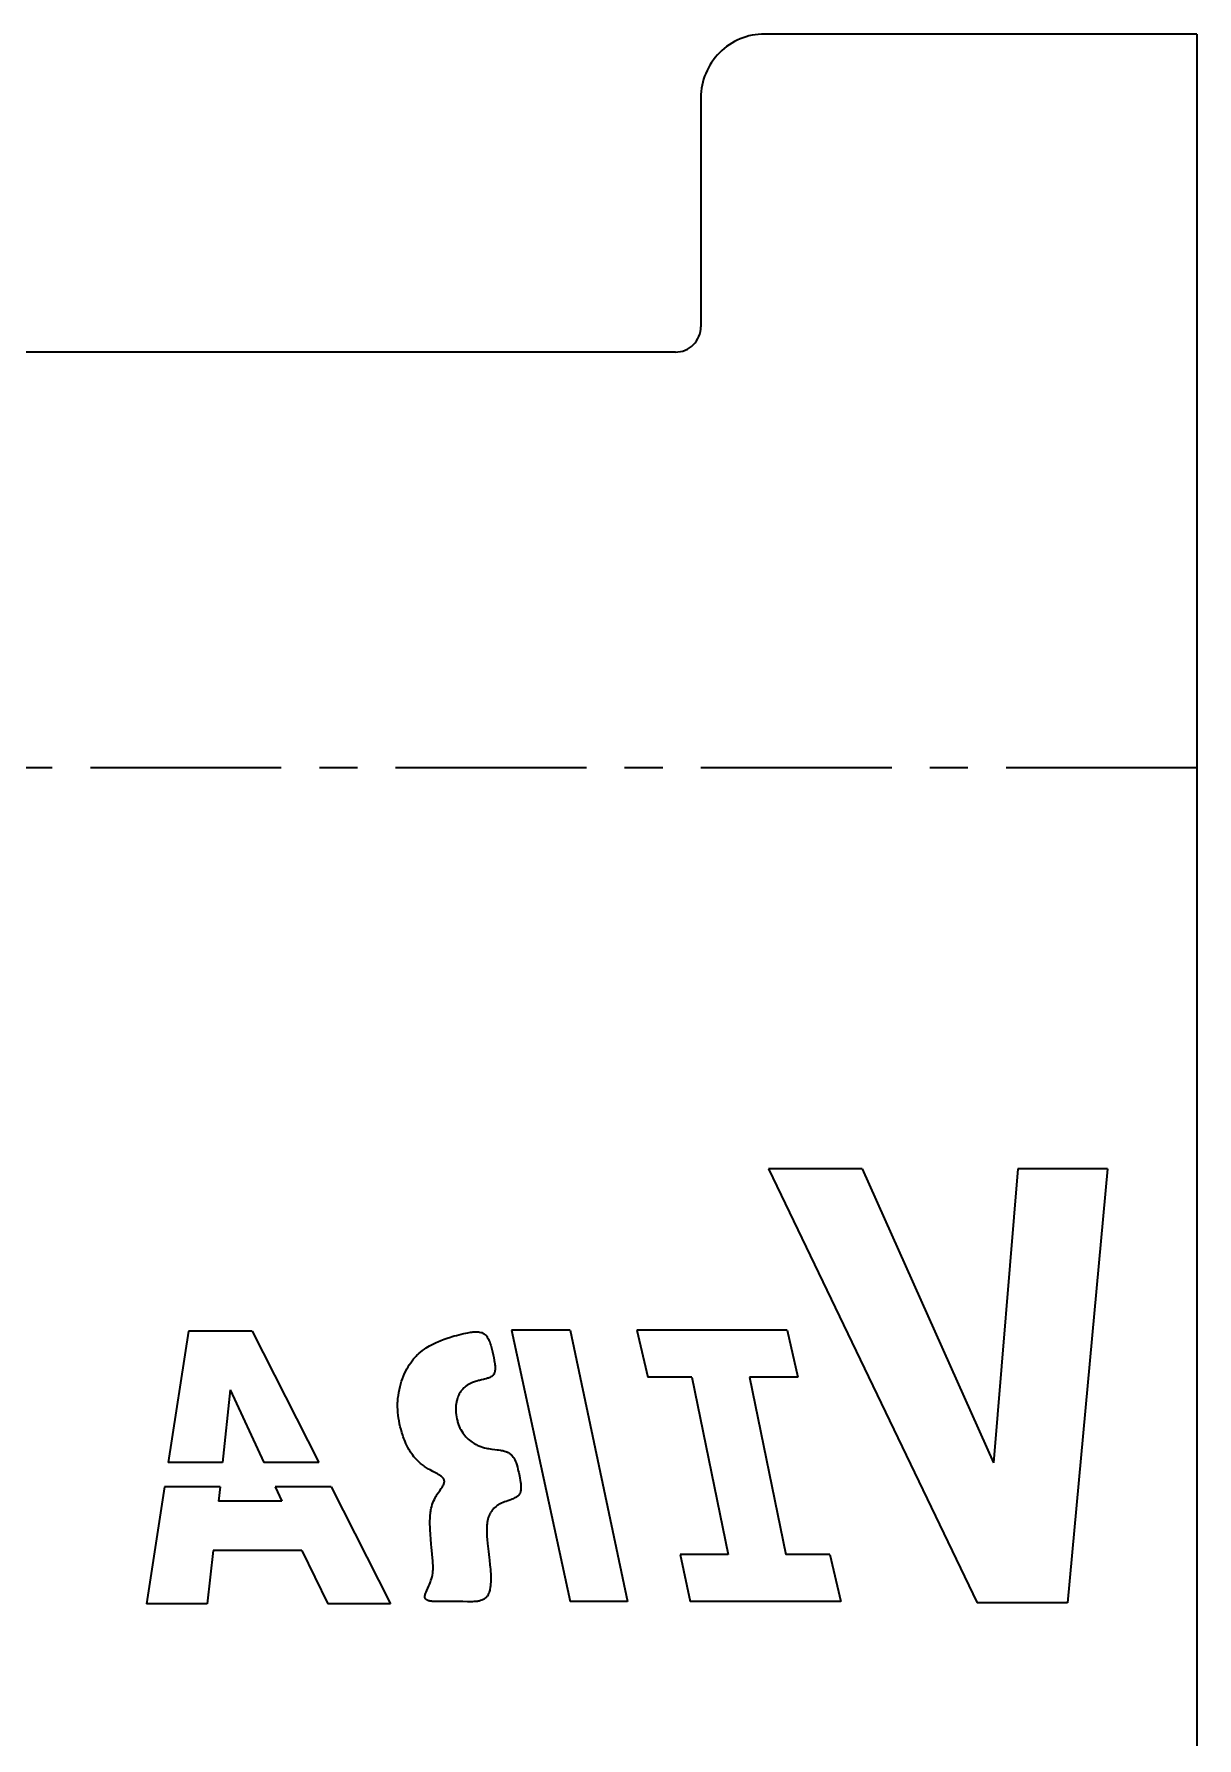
# Model space of a CAD drawing. Extents: x 115 to 519, y -37 to 230.
# Drawn here: x 427.7 to 519.1, y 96.4 to 230.4 of the extents above; entities that cross this region are included whole.
import ezdxf

# ---------------------------------------------------------------- set-up
doc = ezdxf.new("R2010")
doc.units = 0
doc.linetypes.add('AXES', pattern=[24, 15, -3, 3, -3])

msp = doc.modelspace()

# ---------------------------------------------------------------- linework, layer by layer
at = {"color": 7, "lineweight": 35}
for p, q in [((519.088257, 230.382645), (485.088257, 230.382645)), ((519.088257, 230.382645), (519.088257, 182.333603)), ((478.088257, 205.382645), (406.088257, 205.382645)), ((519.088257, 163.091339), (519.088257, 80.269058)), ((485.393433, 141.189499), (501.820435, 107.056686)), ((492.770813, 141.189499), (503.099152, 118.073608)), ((505.017303, 141.189499), (503.099152, 118.073608)), ((512.050415, 141.189499), (508.90271, 107.056686)), ((465.195618, 128.503906), (469.818726, 107.170929)), ((469.818726, 128.503906), (474.306641, 107.170929))]:
    msp.add_line(p, q, dxfattribs=at)
at = {"color": 7, "lineweight": 35, "ltscale": 0.45}
msp.add_line((480.088257, 225.382645), (480.088257, 207.382645), dxfattribs=at)
at = {"color": 7, "lineweight": 35, "ltscale": 0.481057}
msp.add_line((519.088257, 182.333603), (519.088257, 163.091339), dxfattribs=at)
at = {"color": 1, "linetype": 'AXES', "lineweight": 35}
msp.add_line((519.088013, 172.712479), (319.088501, 172.712479), dxfattribs=at)
at = {"color": 7, "lineweight": 35, "ltscale": 0.184435}
msp.add_line((492.770813, 141.189499), (485.393433, 141.189499), dxfattribs=at)
at = {"color": 7, "lineweight": 35, "ltscale": 0.175828}
msp.add_line((512.050415, 141.189499), (505.017303, 141.189499), dxfattribs=at)
at = {"color": 7, "lineweight": 35, "ltscale": 0.261105}
msp.add_line((439.792175, 128.423721), (438.207428, 118.100464), dxfattribs=at)
at = {"color": 7, "lineweight": 35, "ltscale": 0.125262}
msp.add_line((444.802643, 128.423721), (439.792175, 128.423721), dxfattribs=at)
at = {"color": 7, "lineweight": 35, "ltscale": 0.28946}
msp.add_line((444.802643, 128.423721), (450.045746, 118.100464), dxfattribs=at)
at = {"color": 7, "lineweight": 35, "ltscale": 0.115578}
msp.add_line((469.818726, 128.503906), (465.195618, 128.503906), dxfattribs=at)
at = {"color": 7, "lineweight": 35, "ltscale": 0.094695}
for p, q in [((475.044403, 128.503906), (475.90509, 124.815201)), ((490.229523, 110.859634), (491.090271, 107.170929))]:
    msp.add_line(p, q, dxfattribs=at)
at = {"color": 7, "lineweight": 35, "ltscale": 0.295864}
msp.add_line((486.878967, 128.503906), (475.044403, 128.503906), dxfattribs=at)
at = {"color": 7, "lineweight": 35, "ltscale": 0.094523}
for p, q in [((486.878967, 128.503906), (487.708923, 124.815201)), ((482.237366, 110.859634), (478.456451, 110.859634))]:
    msp.add_line(p, q, dxfattribs=at)
at = {"color": 7, "lineweight": 35, "ltscale": 0.086838}
msp.add_line((479.378601, 124.815216), (475.90509, 124.815216), dxfattribs=at)
at = {"color": 7, "lineweight": 35, "ltscale": 0.356134}
for p, q in [((479.378601, 124.815216), (482.237366, 110.859634)), ((483.897278, 124.815216), (486.756042, 110.859634))]:
    msp.add_line(p, q, dxfattribs=at)
at = {"color": 7, "lineweight": 35, "ltscale": 0.095291}
msp.add_line((487.708923, 124.815216), (483.897278, 124.815216), dxfattribs=at)
at = {"color": 7, "lineweight": 35, "ltscale": 0.143599}
msp.add_line((443.081268, 123.812866), (442.47995, 118.100464), dxfattribs=at)
at = {"color": 7, "lineweight": 35, "ltscale": 0.157384}
msp.add_line((443.081268, 123.812866), (445.72702, 118.100464), dxfattribs=at)
at = {"color": 7, "lineweight": 35, "ltscale": 0.106813}
msp.add_line((442.47995, 118.100464), (438.207428, 118.100464), dxfattribs=at)
at = {"color": 7, "lineweight": 35, "ltscale": 0.107968}
msp.add_line((450.045746, 118.100464), (445.72702, 118.100464), dxfattribs=at)
at = {"color": 7, "lineweight": 35, "ltscale": 0.232613}
msp.add_line((437.914948, 116.195313), (436.503113, 106.99852), dxfattribs=at)
at = {"color": 7, "lineweight": 35, "ltscale": 0.109111}
msp.add_line((442.279388, 116.195313), (437.914948, 116.195313), dxfattribs=at)
at = {"color": 7, "lineweight": 35, "ltscale": 0.028736}
msp.add_line((442.279388, 116.195313), (442.159088, 115.0522), dxfattribs=at)
at = {"color": 7, "lineweight": 35, "ltscale": 0.031494}
msp.add_line((446.609406, 116.195313), (447.138855, 115.0522), dxfattribs=at)
at = {"color": 7, "lineweight": 35, "ltscale": 0.110099}
msp.add_line((451.013367, 116.195313), (446.609406, 116.195313), dxfattribs=at)
at = {"color": 7, "lineweight": 35, "ltscale": 0.257875}
msp.add_line((451.013367, 116.195313), (455.684326, 106.99852), dxfattribs=at)
at = {"color": 7, "lineweight": 35, "ltscale": 0.124494}
msp.add_line((447.138855, 115.0522), (442.159088, 115.0522), dxfattribs=at)
at = {"color": 7, "lineweight": 35, "ltscale": 0.105147}
msp.add_line((441.72876, 111.179047), (441.26767, 106.99852), dxfattribs=at)
at = {"color": 7, "lineweight": 35, "ltscale": 0.174445}
msp.add_line((448.706543, 111.179047), (441.72876, 111.179047), dxfattribs=at)
at = {"color": 7, "lineweight": 35, "ltscale": 0.116508}
msp.add_line((448.706543, 111.179047), (450.766083, 106.99852), dxfattribs=at)
at = {"color": 7, "lineweight": 35, "ltscale": 0.094357}
msp.add_line((478.456451, 110.859634), (479.255646, 107.170929), dxfattribs=at)
at = {"color": 7, "lineweight": 35, "ltscale": 0.086837}
msp.add_line((490.229523, 110.859634), (486.756042, 110.859634), dxfattribs=at)
at = {"color": 7, "lineweight": 35, "ltscale": 0.112198}
msp.add_line((474.306641, 107.170929), (469.818726, 107.170929), dxfattribs=at)
at = {"color": 7, "lineweight": 35, "ltscale": 0.295866}
msp.add_line((491.090271, 107.170929), (479.255646, 107.170929), dxfattribs=at)
at = {"color": 7, "lineweight": 35, "ltscale": 0.119114}
msp.add_line((441.26767, 106.99852), (436.503113, 106.99852), dxfattribs=at)
at = {"color": 7, "lineweight": 35, "ltscale": 0.122956}
msp.add_line((455.684326, 106.99852), (450.766083, 106.99852), dxfattribs=at)
at = {"color": 7, "lineweight": 35, "ltscale": 0.177057}
msp.add_line((508.90271, 107.056702), (501.820435, 107.056702), dxfattribs=at)
at = {"color": 7, "lineweight": 35}
for points in [[(463.24939, 112.517151), (463.262054, 112.281113), (463.279968, 112.045776), (463.309906, 111.733154), (463.332611, 111.525375), (463.381836, 111.110733), (463.438965, 110.643906), (463.466583, 110.40976), (463.504913, 110.057068), (463.522003, 109.879959), (463.537231, 109.702301), (463.550232, 109.524048), (463.560516, 109.345184), (463.567566, 109.165741), (463.57074, 108.98584), (463.568298, 108.7677), (463.563965, 108.658798), (463.55719, 108.550201), (463.543884, 108.40625), (463.524841, 108.26387), (463.499023, 108.123947), (463.483215, 108.055267), (463.46521, 107.987625), (463.437561, 107.899445), (463.405212, 107.81398), (463.367706, 107.731842), (463.32312, 107.65155), (463.29834, 107.61319), (463.27179, 107.576141), (463.243561, 107.540497), (463.213593, 107.506378), (463.171082, 107.463318), (463.125763, 107.423172), (463.077881, 107.386169), (463.040466, 107.360565), (463.001892, 107.336853), (462.92804, 107.298096), (462.8508, 107.265366), (462.770508, 107.23819), (462.712646, 107.222198), (462.653564, 107.20842), (462.584503, 107.195114), (462.514221, 107.184174), (462.433502, 107.174271), (462.351898, 107.166718), (462.241089, 107.159607), (462.129883, 107.155365), (462.000885, 107.153183), (461.743439, 107.154572), (461.357117, 107.162628), (460.961426, 107.169876), (460.559174, 107.171814), (460.10675, 107.167267), (459.809662, 107.162537), (459.663452, 107.160706), (459.408691, 107.160446), (459.282745, 107.162735), (459.096558, 107.170914), (458.96051, 107.182297), (458.894196, 107.190262), (458.829315, 107.200089), (458.768738, 107.211533), (458.709686, 107.225418), (458.666107, 107.237885), (458.624084, 107.252213), (458.563446, 107.278397), (458.534119, 107.294342), (458.506958, 107.311905), (458.484558, 107.329147), (458.464233, 107.347794), (458.433777, 107.384033), (458.410522, 107.424515), (458.394653, 107.468781), (458.386017, 107.516327), (458.384186, 107.569275), (458.388977, 107.624664), (458.398773, 107.679062), (458.412842, 107.734528), (458.432312, 107.79628), (458.454987, 107.858368), (458.478607, 107.917023), (458.530701, 108.035492), (458.615295, 108.216431), (458.700897, 108.401398), (458.75061, 108.51506), (458.797668, 108.630173), (458.833069, 108.723831), (458.865906, 108.818314), (458.90976, 108.961014), (458.946838, 109.10527), (458.976868, 109.250854), (458.999878, 109.397552), (459.016052, 109.545135), (459.025848, 109.693359), (459.029236, 109.797424), (459.029968, 109.901627), (459.027954, 110.02066), (459.023315, 110.139648), (459.015686, 110.269714), (459.006042, 110.399551), (458.990845, 110.572235), (458.956146, 110.915894), (458.902985, 111.427765), (458.878693, 111.682816), (458.846527, 112.065643), (458.819977, 112.45018), (458.799652, 112.837479), (458.792358, 113.032227), (458.787506, 113.227539), (458.785858, 113.39183), (458.786957, 113.556015), (458.790039, 113.680191), (458.795441, 113.804092), (458.809174, 113.99501), (458.81958, 114.096298), (458.832336, 114.197235), (458.845642, 114.285446), (458.861053, 114.373322), (458.890381, 114.513565), (458.92572, 114.652634), (458.967224, 114.790222), (459.015045, 114.92601), (459.070496, 115.063004), (459.132263, 115.197479), (459.199921, 115.329269), (459.248291, 115.416122), (459.298798, 115.501678), (459.363678, 115.60556), (459.430725, 115.70752), (459.551025, 115.881683), (459.671875, 116.053391), (459.732971, 116.143539), (459.762115, 116.188705), (459.803192, 116.256531), (459.841431, 116.327164), (459.873535, 116.397537), (459.886841, 116.4328), (459.89801, 116.468002), (459.906891, 116.503174), (459.913239, 116.538239), (459.91748, 116.584763), (459.916626, 116.630783), (459.910461, 116.676056), (459.896118, 116.728928), (459.87439, 116.779907), (459.845795, 116.828751), (459.820404, 116.86377), (459.791931, 116.897598), (459.760345, 116.930588), (459.726288, 116.962494), (459.689636, 116.993744), (459.65097, 117.024078), (459.591553, 117.066864), (459.529236, 117.108185), (459.443085, 117.161285), (459.384277, 117.195663), (459.264679, 117.262802), (459.015259, 117.39798), (458.790771, 117.521835), (458.678925, 117.586288), (458.513031, 117.687042), (458.348724, 117.794647), (458.268311, 117.850815), (458.189209, 117.9086), (458.111633, 117.968063), (458.035706, 118.029175), (457.925201, 118.123932), (457.819061, 118.222351), (457.71756, 118.324326), (457.620758, 118.42984), (457.52182, 118.547073), (457.427887, 118.668304), (457.338654, 118.793411), (457.253906, 118.922165), (457.199799, 119.009903), (457.147491, 119.099075), (457.048126, 119.281265), (456.970459, 119.436554), (456.897156, 119.594452), (456.828125, 119.754486), (456.780212, 119.872574), (456.734436, 119.99144), (456.688446, 120.117188), (456.644684, 120.24353), (456.573364, 120.465561), (456.508514, 120.688721), (456.450134, 120.912537), (456.398346, 121.13681), (456.353241, 121.361588), (456.315002, 121.587143), (456.284698, 121.806992), (456.261566, 122.027496), (456.246124, 122.248489), (456.238953, 122.469757), (456.238586, 122.58046), (456.240417, 122.691177), (456.244476, 122.80188), (456.250763, 122.912582), (456.259644, 123.027924), (456.270874, 123.143356), (456.284637, 123.260941), (456.30072, 123.378555), (456.33905, 123.611313), (456.385559, 123.842468), (456.439911, 124.071335), (456.49646, 124.278702), (456.559631, 124.484314), (456.629578, 124.687805), (456.706299, 124.888641), (456.790039, 125.086334), (456.88089, 125.280365), (456.968811, 125.451172), (457.062836, 125.618362), (457.163116, 125.781509), (457.269714, 125.940216), (457.382629, 126.094009), (457.50177, 126.242447), (457.56488, 126.315903), (457.629517, 126.387772), (457.695648, 126.458023), (457.763275, 126.526627), (457.832367, 126.593567), (457.902893, 126.658829), (458.048126, 126.784302), (458.19873, 126.903168), (458.354462, 127.015594), (458.482544, 127.101089), (458.613556, 127.182831), (458.747314, 127.260986), (458.849274, 127.317398), (458.952576, 127.371979), (459.162598, 127.476044), (459.281799, 127.531464), (459.402069, 127.585068), (459.645264, 127.687164), (459.891113, 127.782852), (460.138824, 127.872116), (460.388306, 127.954315)], [(460.388306, 127.954315), (460.538361, 127.99971), (460.689819, 128.043106), (460.873474, 128.093353), (461.05957, 128.142151), (461.247833, 128.189392), (461.437836, 128.234467), (461.59729, 128.269608), (461.757172, 128.30159), (461.868286, 128.321381), (461.979279, 128.338715), (462.073944, 128.351212), (462.168213, 128.361206), (462.269745, 128.368759), (462.37027, 128.372375), (462.489258, 128.370682), (462.547974, 128.367035), (462.605988, 128.361313), (462.691528, 128.34848), (462.77475, 128.330063), (462.855164, 128.305557), (462.932159, 128.274536), (463.004028, 128.237411), (463.03833, 128.216354), (463.071503, 128.193649), (463.103485, 128.169342), (463.134277, 128.143433), (463.192108, 128.087067), (463.245087, 128.025009), (463.293396, 127.957901), (463.341553, 127.879211), (463.385284, 127.795975), (463.425323, 127.708969), (463.453278, 127.641678), (463.479645, 127.572998), (463.528442, 127.432495), (463.561584, 127.327103), (463.592834, 127.220642), (463.650818, 127.005936), (463.704224, 126.78949), (463.754456, 126.568909), (463.801697, 126.343063), (463.844543, 126.113083), (463.863403, 125.997528), (463.879913, 125.882278), (463.891449, 125.786453), (463.900421, 125.691513), (463.905365, 125.617233), (463.908081, 125.544098), (463.907166, 125.436584), (463.9039, 125.382233), (463.898499, 125.329269), (463.891479, 125.281937), (463.882263, 125.235992), (463.87265, 125.198166), (463.861237, 125.161423), (463.843048, 125.114243), (463.82135, 125.069275), (463.79599, 125.026733), (463.766968, 124.986694), (463.734344, 124.949203), (463.698395, 124.914337), (463.669464, 124.889954), (463.638947, 124.867035), (463.575378, 124.826218), (463.50708, 124.790115), (463.434967, 124.758102), (463.378784, 124.736404), (463.321167, 124.7164), (463.202332, 124.680405), (463.083405, 124.649078), (463.002655, 124.62941), (462.838898, 124.591217), (462.673676, 124.552231), (462.591034, 124.531662), (462.467529, 124.498749), (462.373749, 124.47142), (462.280884, 124.441864), (462.203033, 124.414841), (462.12616, 124.385834), (462.016602, 124.339859), (461.909943, 124.289017), (461.806641, 124.233017), (461.707123, 124.171631), (461.611816, 124.104782), (461.521118, 124.03244), (461.436615, 123.955917), (461.357178, 123.874329), (461.283051, 123.787903), (461.214386, 123.696991), (461.151367, 123.601929), (461.094025, 123.503143), (461.046112, 123.408813), (461.003021, 123.311859), (460.964661, 123.212555), (460.930969, 123.111282), (460.911499, 123.044342), (460.893921, 122.976807), (460.877594, 122.905701), (460.863281, 122.834122), (460.843689, 122.713501), (460.829315, 122.591843), (460.819977, 122.469421), (460.815491, 122.346573), (460.815094, 122.264587), (460.816711, 122.182602), (460.825836, 122.018936), (460.842926, 121.853043), (460.867737, 121.688202), (460.900146, 121.524887), (460.919342, 121.443298), (460.940521, 121.362274), (460.963257, 121.283127), (460.987915, 121.204636), (461.035034, 121.07074), (461.087952, 120.939285), (461.146698, 120.810562), (461.211334, 120.68486), (461.281799, 120.562485), (461.358093, 120.443741), (461.440033, 120.328888), (461.521088, 120.225937), (461.60672, 120.126877), (461.696777, 120.031921), (461.791077, 119.941299), (461.889496, 119.855225), (461.991791, 119.77388), (462.097778, 119.697388), (462.182648, 119.641342), (462.269531, 119.588364), (462.358337, 119.538467), (462.426117, 119.503082), (462.494843, 119.469467), (462.63501, 119.40744), (462.778351, 119.35231), (462.92038, 119.30513), (463.064667, 119.264023), (463.210815, 119.228622), (463.302917, 119.209183), (463.395447, 119.19162), (463.525513, 119.169861), (463.656036, 119.150833), (463.879425, 119.122467), (464.077393, 119.098587), (464.175812, 119.085983), (464.322174, 119.064865), (464.41806, 119.04863), (464.51297, 119.029861), (464.578186, 119.015015), (464.642609, 118.998444), (464.745056, 118.9673), (464.794983, 118.949554), (464.843842, 118.930222), (464.891541, 118.90921), (464.938019, 118.886398), (465.017059, 118.841278), (465.055176, 118.816147), (465.092041, 118.789398), (465.126831, 118.761627), (465.160309, 118.7323), (465.19281, 118.701111), (465.223999, 118.668365), (465.28241, 118.59845), (465.335785, 118.523224), (465.366699, 118.474014), (465.395905, 118.423309), (465.426666, 118.365158), (465.455627, 118.305557), (465.506226, 118.189285), (465.551941, 118.06955), (465.58017, 117.98822), (465.606842, 117.905884), (465.656281, 117.738831), (465.701599, 117.569229), (465.733429, 117.440689), (465.763641, 117.311218), (465.819519, 117.050247), (465.853333, 116.874588), (465.883453, 116.699112), (465.908875, 116.524384), (465.919373, 116.43721), (465.92804, 116.350037), (465.936127, 116.233734), (465.939026, 116.118484), (465.93808, 116.061661), (465.935272, 116.0056), (465.926971, 115.923157), (465.913147, 115.843674), (465.892883, 115.767532), (465.880127, 115.730804), (465.865479, 115.695023), (465.836395, 115.636917), (465.80191, 115.582214), (465.762207, 115.531128), (465.71759, 115.483704), (465.686554, 115.45517), (465.653809, 115.42807), (465.61673, 115.400421), (465.578003, 115.374313), (465.525635, 115.342575), (465.47113, 115.312958), (465.409729, 115.282852), (465.346497, 115.254578), (465.254089, 115.216965), (465.191162, 115.193146), (465.062988, 115.1474), (464.916412, 115.097061), (464.768799, 115.045578), (464.657562, 115.004684), (464.547272, 114.961121), (464.421112, 114.906235), (464.298096, 114.845856), (464.235931, 114.812164), (464.174988, 114.776703), (464.119507, 114.742065), (464.065277, 114.705795), (463.978333, 114.641891), (463.895538, 114.573303), (463.817261, 114.500046), (463.743805, 114.422211), (463.675415, 114.339981), (463.613739, 114.255676), (463.557251, 114.167725), (463.505981, 114.076447), (463.459869, 113.982193), (463.418915, 113.885315), (463.395844, 113.823593), (463.374664, 113.761078), (463.33786, 113.634018), (463.308014, 113.504807), (463.284637, 113.374054), (463.272583, 113.288208), (463.262878, 113.202042), (463.255066, 113.111771), (463.24942, 113.021317), (463.244934, 112.898605), (463.243652, 112.775757), (463.24527, 112.646378), (463.24939, 112.517151)]]:
    msp.add_lwpolyline(points, dxfattribs=at)
for centre, radius, start, end in [((485.088257, 225.382645), 5, 90.000003, 180.000005), ((478.088257, 207.382645), 2, 269.999997, 360)]:
    msp.add_arc(centre, radius, start, end, dxfattribs=at)

doc.saveas('drawing.dxf')
